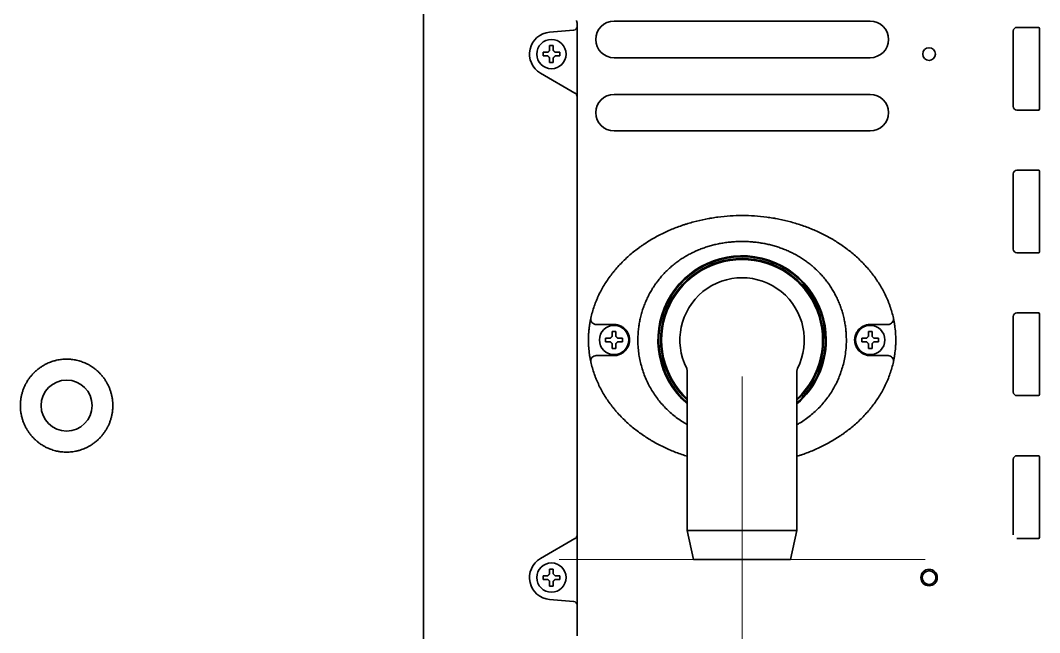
# Model space of a CAD drawing. Extents: x 6327 to 10269, y -393 to 3371.
# Drawn here: x 8605.8 to 8884.4, y 2973.7 to 3140.9 of the extents above; entities that cross this region are included whole.
import ezdxf

# ---------------------------------------------------------------- set-up
doc = ezdxf.new("R2010")
doc.units = 0
doc.header["$LTSCALE"] = 5
doc.layers.get('0').update_dxf_attribs({"linetype": 'CONTINUOUS', "lineweight": 0})
doc.layers.add('1', color=7, linetype='CONTINUOUS', true_color=0xffffff)

msp = doc.modelspace()

# ---------------------------------------------------------------- linework, layer by layer
at = {"color": 6}
for p, q in [((8803.07, 3043.63), (8803.07, 2943.63)), ((8753.07, 2993.63), (8853.07, 2993.63))]:
    msp.add_line(p, q, dxfattribs=at)
at = {"layer": '1', "color": 7, "linetype": 'Continuous', "lineweight": 35}
for p, q in [((8715.97, 3156.06), (8715.97, 2896.44)), ((8757.97, 3139.96), (8757.97, 3139.28)), ((8757.97, 3139.28), (8757.97, 3137.27)), ((8768.07, 3140.73), (8838.07, 3140.73)), ((8756.99, 3138.28), (8750.45, 3137.7)), ((8757.06, 3138.28), (8756.99, 3138.28)), ((8757.97, 3137.27), (8757.97, 3122.47)), ((8877.17, 3138.03), (8877.17, 3117.43)), ((8884.07, 3139.03), (8878.17, 3139.03)), ((8884.37, 3116.73), (8884.37, 3138.73)), ((8748.67, 3131.73), (8748.67, 3132.23)), ((8748.67, 3131.23), (8748.67, 3131.73)), ((8753.27, 3132.23), (8753.27, 3131.73)), ((8753.27, 3131.73), (8753.27, 3131.23)), ((8838.07, 3130.73), (8768.07, 3130.73)), ((8747.97, 3126.53), (8757.4, 3121.09)), ((8757.97, 3122.47), (8757.97, 3120.18)), ((8757.4, 3121.09), (8757.47, 3121.05)), ((8757.97, 3120.18), (8757.97, 3000.27)), ((8768.07, 3120.73), (8838.07, 3120.73)), ((8878.17, 3116.43), (8884.07, 3116.43)), ((8838.07, 3110.73), (8768.07, 3110.73)), ((8877.17, 3099.03), (8877.17, 3078.43)), ((8884.07, 3100.03), (8878.17, 3100.03)), ((8884.37, 3077.73), (8884.37, 3099.73)), ((8878.17, 3077.43), (8884.07, 3077.43)), ((8877.17, 3060.03), (8877.17, 3039.43)), ((8884.07, 3061.03), (8878.17, 3061.03)), ((8884.37, 3038.73), (8884.37, 3060.73)), ((8765.77, 3053.63), (8765.77, 3054.13)), ((8765.77, 3053.13), (8765.77, 3053.63)), ((8770.37, 3054.13), (8770.37, 3053.63)), ((8770.37, 3053.63), (8770.37, 3053.13)), ((8835.77, 3053.63), (8835.77, 3054.13)), ((8835.77, 3053.13), (8835.77, 3053.63)), ((8840.37, 3054.13), (8840.37, 3053.63)), ((8840.37, 3053.63), (8840.37, 3053.13)), ((8787.94, 3045.88), (8788.07, 3045.19)), ((8788.07, 3045.19), (8788.07, 3001.63)), ((8818.07, 3001.63), (8818.07, 3045.26)), ((8818.23, 3045.94), (8818.21, 3045.88)), ((8878.17, 3038.43), (8884.07, 3038.43)), ((8877.17, 3021.03), (8877.17, 3000.43)), ((8884.07, 3022.03), (8878.17, 3022.03)), ((8884.37, 2999.73), (8884.37, 3021.73)), ((8757.97, 3000.27), (8757.97, 2997.98)), ((8788.07, 3001.63), (8789.82, 2993.63)), ((8788.07, 3001.63), (8803.07, 3001.63)), ((8803.07, 3001.63), (8818.07, 3001.63)), ((8816.32, 2993.63), (8818.07, 3001.63)), ((8757.4, 2999.37), (8747.97, 2993.92)), ((8757.47, 2999.41), (8757.4, 2999.37)), ((8757.97, 2997.98), (8757.97, 2983.18)), ((8878.17, 2999.43), (8884.07, 2999.43)), ((8789.82, 2993.63), (8803.07, 2993.63)), ((8803.07, 2993.63), (8816.32, 2993.63)), ((8748.67, 2988.73), (8748.67, 2989.23)), ((8748.67, 2988.23), (8748.67, 2988.73)), ((8753.27, 2989.23), (8753.27, 2988.73)), ((8753.27, 2988.73), (8753.27, 2988.23)), ((8757.97, 2983.18), (8757.97, 2981.17)), ((8750.45, 2982.75), (8756.99, 2982.18)), ((8756.99, 2982.18), (8757.06, 2982.17)), ((8757.97, 2981.17), (8757.97, 2972.85))]:
    msp.add_line(p, q, dxfattribs=at)
for centre, radius in [((8750.97, 3131.73), 4), ((8854.17, 3131.73), 1.75), ((8768.07, 3053.63), 4), ((8838.07, 3053.63), 4), ((8618.47, 3035.73), 6.97), ((8750.97, 2988.73), 4), ((8854.17, 2988.73), 2.25), ((8854.17, 2988.73), 1.85)]:
    msp.add_circle(centre, radius, dxfattribs=at)
for centre, radius, start, end in [((8756.97, 3139.28), 1, 275, 0), ((8768.07, 3135.73), 5, 90, 270), ((8838.07, 3135.73), 5, 270, 90), ((8750.97, 3131.73), 6, 95, 240), ((8878.17, 3138.03), 1, 90, 180), ((8884.07, 3138.73), 0.3, 0, 90), ((8756.97, 3120.18), 1, 0, 60), ((8768.07, 3115.73), 5, 90, 270), ((8838.07, 3115.73), 5, 270, 90), ((8878.17, 3117.43), 1, 180, 270), ((8884.07, 3116.73), 0.3, 270, 0), ((8878.17, 3099.03), 1, 90, 180), ((8884.07, 3099.73), 0.3, 0, 90), ((8878.17, 3078.43), 1, 180, 270), ((8803.07, 3053.63), 23, 0, 229.2919), ((8803.07, 3053.63), 22.75, 311.2537, 228.7462), ((8803.07, 3053.63), 22.25, 90, 227.6156), ((8803.07, 3053.63), 22, 312.9883, 227.0118), ((8803.07, 3053.63), 22.25, 312.3844, 90), ((8884.07, 3077.73), 0.3, 270, 0), ((8803.07, 3053.63), 17, 332.905, 207.0951), ((8878.17, 3060.03), 1, 90, 180), ((8884.07, 3060.73), 0.3, 0, 90), ((8803.07, 3053.63), 23, 310.7025, 0), ((8878.17, 3039.43), 1, 180, 270), ((8884.07, 3038.73), 0.3, 270, 0), ((8878.17, 3021.03), 1, 90, 180), ((8884.07, 3021.73), 0.3, 0, 90), ((8756.97, 3000.27), 1, 300, 0), ((8884.07, 2999.73), 0.3, 270, 0), ((8750.97, 2988.73), 6, 120, 265), ((8756.97, 2981.17), 1, 0, 85)]:
    msp.add_arc(centre, radius, start, end, dxfattribs=at)
at = {"layer": '1', "color": 51, "linetype": 'Continuous', "lineweight": 13}
msp.add_arc((8731.47, 3055.73), 15.56, 174.9236, 185.0764, dxfattribs=at)
at = {"layer": '1', "color": 7, "linetype": 'Continuous', "lineweight": 35}
for centre, major_axis, start_param, end_param in [((8763.2, 3059.3), (1.46, -0.32), 3.141593, 4.921712), ((8842.95, 3059.3), (-1.46, -0.32), 1.361474, 3.141593), ((8842.95, 3047.95), (-1.46, 0.32), 3.141593, 4.921712)]:
    msp.add_ellipse(centre, major_axis=major_axis, ratio=0.959106, start_param=start_param, end_param=end_param, dxfattribs=at)
at = {"layer": '1', "color": 7, "linetype": 'Continuous', "lineweight": 35, "extrusion": (0, 0, -1)}
msp.add_ellipse((8763.2, 3047.95), major_axis=(1.46, 0.32), ratio=0.959106, start_param=3.141593, end_param=4.921712, dxfattribs=at)
at = {"layer": '1', "color": 7, "linetype": 'Continuous', "lineweight": 35}
for points, degree in [([(8757.87, 3140.73), (8757.84, 3140.82), (8757.82, 3140.93)], 2), ([(8757.96, 3139.97), (8757.98, 3140.39), (8757.86, 3140.72)], 2), ([(8750.47, 3132.73), (8750.47, 3132.78), (8750.47, 3132.89), (8750.47, 3133.05), (8750.47, 3133.21), (8750.47, 3133.36), (8750.47, 3133.52), (8750.47, 3133.67), (8750.47, 3133.84), (8750.47, 3133.96), (8750.47, 3134.03)], 3), ([(8750.47, 3134.03), (8750.64, 3134.03), (8750.97, 3134.03), (8751.31, 3134.03), (8751.47, 3134.03)], 3), ([(8749.97, 3131.23), (8749.92, 3131.23), (8749.81, 3131.23), (8749.65, 3131.23), (8749.49, 3131.23), (8749.33, 3131.23), (8749.18, 3131.23), (8749.03, 3131.23), (8748.86, 3131.23), (8748.74, 3131.23), (8748.67, 3131.23)], 3), ([(8749.97, 3132.23), (8750, 3132.25), (8750.04, 3132.3), (8750.12, 3132.37), (8750.19, 3132.44), (8750.26, 3132.51), (8750.33, 3132.58), (8750.4, 3132.65), (8750.45, 3132.7), (8750.47, 3132.73)], 3), ([(8750.47, 3130.73), (8750.45, 3130.75), (8750.4, 3130.8), (8750.32, 3130.88), (8750.25, 3130.95), (8750.18, 3131.02), (8750.11, 3131.09), (8750.04, 3131.16), (8750, 3131.2), (8749.97, 3131.23)], 3), ([(8751.47, 3132.73), (8751.5, 3132.7), (8751.55, 3132.65), (8751.62, 3132.58), (8751.7, 3132.5), (8751.77, 3132.43), (8751.83, 3132.36), (8751.9, 3132.3), (8751.95, 3132.25), (8751.97, 3132.23)], 3), ([(8751.97, 3131.23), (8751.95, 3131.2), (8751.9, 3131.15), (8751.83, 3131.08), (8751.76, 3131.01), (8751.69, 3130.94), (8751.62, 3130.87), (8751.54, 3130.8), (8751.5, 3130.75), (8751.47, 3130.73)], 3), ([(8751.47, 3130.73), (8751.47, 3130.67), (8751.47, 3130.56), (8751.47, 3130.4), (8751.47, 3130.24), (8751.47, 3130.09), (8751.47, 3129.94), (8751.47, 3129.78), (8751.47, 3129.61), (8751.47, 3129.49), (8751.47, 3129.43)], 3), ([(8751.97, 3132.23), (8752.03, 3132.23), (8752.14, 3132.23), (8752.3, 3132.23), (8752.46, 3132.23), (8752.61, 3132.23), (8752.76, 3132.23), (8752.92, 3132.23), (8753.09, 3132.23), (8753.21, 3132.23), (8753.27, 3132.23)], 3), ([(8751.47, 3129.43), (8751.31, 3129.43), (8750.97, 3129.43), (8750.64, 3129.43), (8750.47, 3129.43)], 3), ([(8763.65, 3057.88), (8763.58, 3057.88), (8763.51, 3057.88), (8763.44, 3057.87)], 3), ([(8768.07, 3057.88), (8766.6, 3057.88), (8765.12, 3057.88), (8763.65, 3057.88)], 3), ([(8767.57, 3054.63), (8767.57, 3054.68), (8767.57, 3054.79), (8767.57, 3054.95), (8767.57, 3055.11), (8767.57, 3055.26), (8767.57, 3055.42), (8767.57, 3055.57), (8767.57, 3055.74), (8767.57, 3055.86), (8767.57, 3055.93)], 3), ([(8767.57, 3055.93), (8767.74, 3055.93), (8768.07, 3055.93), (8768.41, 3055.93), (8768.57, 3055.93)], 3), ([(8837.57, 3054.63), (8837.57, 3054.68), (8837.57, 3054.79), (8837.57, 3054.95), (8837.57, 3055.11), (8837.57, 3055.26), (8837.57, 3055.42), (8837.57, 3055.57), (8837.57, 3055.74), (8837.57, 3055.86), (8837.57, 3055.93)], 3), ([(8837.57, 3055.93), (8837.74, 3055.93), (8838.07, 3055.93), (8838.41, 3055.93), (8838.57, 3055.93)], 3), ([(8842.5, 3057.88), (8841.02, 3057.88), (8839.55, 3057.88), (8838.07, 3057.88)], 3), ([(8842.71, 3057.87), (8842.64, 3057.88), (8842.57, 3057.88), (8842.5, 3057.88)], 3), ([(8767.07, 3053.13), (8767.02, 3053.13), (8766.91, 3053.13), (8766.75, 3053.13), (8766.59, 3053.13), (8766.43, 3053.13), (8766.28, 3053.13), (8766.13, 3053.13), (8765.96, 3053.13), (8765.84, 3053.13), (8765.77, 3053.13)], 3), ([(8767.07, 3054.13), (8767.1, 3054.15), (8767.14, 3054.2), (8767.22, 3054.27), (8767.29, 3054.34), (8767.36, 3054.41), (8767.43, 3054.48), (8767.5, 3054.55), (8767.55, 3054.6), (8767.57, 3054.63)], 3), ([(8767.57, 3052.63), (8767.55, 3052.65), (8767.5, 3052.7), (8767.42, 3052.78), (8767.35, 3052.85), (8767.28, 3052.92), (8767.21, 3052.99), (8767.14, 3053.06), (8767.1, 3053.1), (8767.07, 3053.13)], 3), ([(8768.57, 3054.63), (8768.6, 3054.6), (8768.65, 3054.55), (8768.72, 3054.48), (8768.8, 3054.4), (8768.87, 3054.33), (8768.93, 3054.26), (8769, 3054.2), (8769.05, 3054.15), (8769.07, 3054.13)], 3), ([(8769.07, 3053.13), (8769.05, 3053.1), (8769, 3053.05), (8768.93, 3052.98), (8768.86, 3052.91), (8768.79, 3052.84), (8768.72, 3052.77), (8768.64, 3052.7), (8768.6, 3052.65), (8768.57, 3052.63)], 3), ([(8769.07, 3054.13), (8769.13, 3054.13), (8769.24, 3054.13), (8769.4, 3054.13), (8769.56, 3054.13), (8769.71, 3054.13), (8769.86, 3054.13), (8770.02, 3054.13), (8770.19, 3054.13), (8770.31, 3054.13), (8770.37, 3054.13)], 3), ([(8837.07, 3053.13), (8837.02, 3053.13), (8836.91, 3053.13), (8836.75, 3053.13), (8836.59, 3053.13), (8836.43, 3053.13), (8836.28, 3053.13), (8836.13, 3053.13), (8835.96, 3053.13), (8835.84, 3053.13), (8835.77, 3053.13)], 3), ([(8837.07, 3054.13), (8837.1, 3054.15), (8837.14, 3054.2), (8837.22, 3054.27), (8837.29, 3054.34), (8837.36, 3054.41), (8837.43, 3054.48), (8837.5, 3054.55), (8837.55, 3054.6), (8837.57, 3054.63)], 3), ([(8837.57, 3052.63), (8837.55, 3052.65), (8837.5, 3052.7), (8837.42, 3052.78), (8837.35, 3052.85), (8837.28, 3052.92), (8837.21, 3052.99), (8837.14, 3053.06), (8837.1, 3053.1), (8837.07, 3053.13)], 3), ([(8838.57, 3054.63), (8838.6, 3054.6), (8838.65, 3054.55), (8838.72, 3054.48), (8838.8, 3054.4), (8838.87, 3054.33), (8838.93, 3054.26), (8839, 3054.2), (8839.05, 3054.15), (8839.07, 3054.13)], 3), ([(8839.07, 3053.13), (8839.05, 3053.1), (8839, 3053.05), (8838.93, 3052.98), (8838.86, 3052.91), (8838.79, 3052.84), (8838.72, 3052.77), (8838.64, 3052.7), (8838.6, 3052.65), (8838.57, 3052.63)], 3), ([(8839.07, 3054.13), (8839.13, 3054.13), (8839.24, 3054.13), (8839.4, 3054.13), (8839.56, 3054.13), (8839.71, 3054.13), (8839.86, 3054.13), (8840.02, 3054.13), (8840.19, 3054.13), (8840.31, 3054.13), (8840.37, 3054.13)], 3), ([(8768.57, 3051.33), (8768.41, 3051.33), (8768.07, 3051.33), (8767.74, 3051.33), (8767.57, 3051.33)], 3), ([(8768.57, 3052.63), (8768.57, 3052.57), (8768.57, 3052.46), (8768.57, 3052.3), (8768.57, 3052.14), (8768.57, 3051.99), (8768.57, 3051.84), (8768.57, 3051.68), (8768.57, 3051.51), (8768.57, 3051.39), (8768.57, 3051.33)], 3), ([(8838.57, 3051.33), (8838.41, 3051.33), (8838.07, 3051.33), (8837.74, 3051.33), (8837.57, 3051.33)], 3), ([(8838.57, 3052.63), (8838.57, 3052.57), (8838.57, 3052.46), (8838.57, 3052.3), (8838.57, 3052.14), (8838.57, 3051.99), (8838.57, 3051.84), (8838.57, 3051.68), (8838.57, 3051.51), (8838.57, 3051.39), (8838.57, 3051.33)], 3), ([(8763.44, 3049.38), (8763.51, 3049.38), (8763.58, 3049.38), (8763.65, 3049.38)], 3), ([(8763.65, 3049.38), (8765.12, 3049.38), (8766.6, 3049.38), (8768.07, 3049.38)], 3), ([(8838.07, 3049.38), (8839.55, 3049.38), (8841.02, 3049.38), (8842.5, 3049.38)], 3), ([(8842.5, 3049.38), (8842.57, 3049.38), (8842.64, 3049.38), (8842.71, 3049.38)], 3), ([(8749.97, 2989.23), (8750, 2989.25), (8750.04, 2989.3), (8750.12, 2989.37), (8750.19, 2989.44), (8750.26, 2989.51), (8750.33, 2989.58), (8750.4, 2989.65), (8750.45, 2989.7), (8750.47, 2989.73)], 3), ([(8750.47, 2989.73), (8750.47, 2989.78), (8750.47, 2989.89), (8750.47, 2990.05), (8750.47, 2990.21), (8750.47, 2990.36), (8750.47, 2990.52), (8750.47, 2990.67), (8750.47, 2990.84), (8750.47, 2990.96), (8750.47, 2991.03)], 3), ([(8750.47, 2991.03), (8750.64, 2991.03), (8750.97, 2991.03), (8751.31, 2991.03), (8751.47, 2991.03)], 3), ([(8751.47, 2989.73), (8751.5, 2989.7), (8751.55, 2989.65), (8751.62, 2989.58), (8751.7, 2989.5), (8751.77, 2989.43), (8751.83, 2989.36), (8751.9, 2989.3), (8751.95, 2989.25), (8751.97, 2989.23)], 3), ([(8751.97, 2989.23), (8752.03, 2989.23), (8752.14, 2989.23), (8752.3, 2989.23), (8752.46, 2989.23), (8752.61, 2989.23), (8752.76, 2989.23), (8752.92, 2989.23), (8753.09, 2989.23), (8753.21, 2989.23), (8753.27, 2989.23)], 3), ([(8749.97, 2988.23), (8749.92, 2988.23), (8749.81, 2988.23), (8749.65, 2988.23), (8749.49, 2988.23), (8749.33, 2988.23), (8749.18, 2988.23), (8749.03, 2988.23), (8748.86, 2988.23), (8748.74, 2988.23), (8748.67, 2988.23)], 3), ([(8750.47, 2987.73), (8750.45, 2987.75), (8750.4, 2987.8), (8750.32, 2987.88), (8750.25, 2987.95), (8750.18, 2988.02), (8750.11, 2988.09), (8750.04, 2988.16), (8750, 2988.2), (8749.97, 2988.23)], 3), ([(8751.47, 2986.43), (8751.31, 2986.43), (8750.97, 2986.43), (8750.64, 2986.43), (8750.47, 2986.43)], 3), ([(8751.97, 2988.23), (8751.95, 2988.2), (8751.9, 2988.15), (8751.83, 2988.08), (8751.76, 2988.01), (8751.69, 2987.94), (8751.62, 2987.87), (8751.54, 2987.8), (8751.5, 2987.75), (8751.47, 2987.73)], 3), ([(8751.47, 2987.73), (8751.47, 2987.67), (8751.47, 2987.56), (8751.47, 2987.4), (8751.47, 2987.24), (8751.47, 2987.09), (8751.47, 2986.94), (8751.47, 2986.78), (8751.47, 2986.61), (8751.47, 2986.49), (8751.47, 2986.43)], 3)]:
    msp.add_open_spline(points, degree=degree, dxfattribs=at)
for points, degree, knots in [([(8751.47, 3134.03), (8751.47, 3133.82), (8751.47, 3133.61), (8751.47, 3133.29), (8751.47, 3133.18), (8751.47, 3132.95), (8751.47, 3132.84), (8751.47, 3132.73)], 3, [0, 0, 0, 0, 0.5, 0.5, 0.75, 0.75, 1, 1, 1, 1]), ([(8748.67, 3132.23), (8748.88, 3132.23), (8749.09, 3132.23), (8749.41, 3132.23), (8749.52, 3132.23), (8749.74, 3132.23), (8749.86, 3132.23), (8749.97, 3132.23)], 3, [0, 0, 0, 0, 0.5, 0.5, 0.75, 0.75, 1, 1, 1, 1]), ([(8750.47, 3129.43), (8750.47, 3129.63), (8750.47, 3129.84), (8750.47, 3130.16), (8750.47, 3130.27), (8750.47, 3130.5), (8750.47, 3130.61), (8750.47, 3130.73)], 3, [0, 0, 0, 0, 0.5, 0.5, 0.75, 0.75, 1, 1, 1, 1]), ([(8753.27, 3131.23), (8753.07, 3131.23), (8752.86, 3131.23), (8752.54, 3131.23), (8752.43, 3131.23), (8752.2, 3131.23), (8752.09, 3131.23), (8751.97, 3131.23)], 3, [0, 0, 0, 0, 0.5, 0.5, 0.75, 0.75, 1, 1, 1, 1]), ([(8761.73, 3059.62), (8761.86, 3060.17), (8761.99, 3060.72), (8762.3, 3061.81), (8762.64, 3062.88), (8763.05, 3063.94), (8763.32, 3064.59), (8763.37, 3064.72), (8763.48, 3064.98), (8763.65, 3065.37), (8763.83, 3065.75), (8764.2, 3066.51), (8764.46, 3067.01), (8765, 3067.99), (8765.28, 3068.47), (8765.87, 3069.42), (8766.18, 3069.88), (8766.82, 3070.8), (8767.16, 3071.26), (8767.67, 3071.92), (8767.85, 3072.14), (8768.12, 3072.47), (8768.21, 3072.58), (8768.39, 3072.8), (8768.84, 3073.33), (8769.31, 3073.86), (8770.08, 3074.67), (8770.87, 3075.47), (8772.1, 3076.61), (8772.96, 3077.33), (8773.83, 3078.04), (8774.27, 3078.38), (8774.95, 3078.88), (8775.18, 3079.04), (8775.52, 3079.29), (8775.64, 3079.37), (8775.87, 3079.53), (8775.99, 3079.61), (8776.57, 3080), (8777.04, 3080.31), (8778.47, 3081.2), (8779.45, 3081.75), (8781.43, 3082.78), (8782.44, 3083.26), (8784.5, 3084.14), (8785.55, 3084.54), (8786.74, 3084.95), (8786.88, 3085), (8787.15, 3085.09), (8787.28, 3085.13), (8787.68, 3085.26), (8787.95, 3085.35), (8788.76, 3085.59), (8789.3, 3085.75), (8790.93, 3086.19), (8792.02, 3086.44), (8793.4, 3086.71), (8793.82, 3086.79), (8794.24, 3086.86), (8794.51, 3086.91), (8794.65, 3086.93), (8795.35, 3087.05), (8795.9, 3087.13), (8797.57, 3087.34), (8798.68, 3087.45), (8800.91, 3087.59), (8802.02, 3087.63), (8804.24, 3087.62), (8805.35, 3087.59), (8807.58, 3087.44), (8808.69, 3087.33), (8810.36, 3087.11), (8810.91, 3087.03), (8811.61, 3086.91), (8811.75, 3086.89), (8812.02, 3086.84), (8812.44, 3086.77), (8812.85, 3086.69), (8814.23, 3086.42), (8815.32, 3086.16), (8816.93, 3085.72), (8817.47, 3085.57), (8818.53, 3085.24), (8819.06, 3085.07), (8820.63, 3084.53), (8821.66, 3084.13), (8823.71, 3083.25), (8824.71, 3082.78), (8826.2, 3082.01), (8826.7, 3081.74), (8827.43, 3081.32), (8827.67, 3081.18), (8828.04, 3080.97), (8828.16, 3080.89), (8828.4, 3080.75), (8829, 3080.38), (8829.59, 3080), (8830.52, 3079.37), (8830.98, 3079.04), (8831.87, 3078.38), (8832.32, 3078.04), (8833.18, 3077.33), (8834.04, 3076.61), (8834.86, 3075.86), (8835.66, 3075.08), (8836.06, 3074.68), (8836.83, 3073.86), (8837.2, 3073.44), (8837.66, 3072.91), (8837.75, 3072.8), (8837.94, 3072.58), (8838.21, 3072.26), (8838.47, 3071.93), (8838.99, 3071.26), (8839.32, 3070.81), (8839.96, 3069.89), (8840.27, 3069.42), (8840.86, 3068.47), (8841.14, 3067.99), (8841.69, 3067.01), (8841.94, 3066.52), (8842.43, 3065.51), (8842.66, 3064.99), (8842.93, 3064.34), (8842.99, 3064.21), (8843.09, 3063.95), (8843.14, 3063.82), (8843.29, 3063.42), (8843.39, 3063.15), (8843.67, 3062.35), (8843.84, 3061.81), (8844.15, 3060.72), (8844.29, 3060.18), (8844.41, 3059.62)], 3, [0, 0, 0, 0, 0.015625, 0.015625, 0.03125, 0.046875, 0.046875, 0.050781, 0.050781, 0.054687, 0.0625, 0.0625, 0.078125, 0.078125, 0.09375, 0.09375, 0.109375, 0.109375, 0.125, 0.125, 0.132812, 0.132812, 0.136719, 0.136719, 0.140625, 0.15625, 0.15625, 0.171875, 0.1875, 0.203125, 0.203125, 0.21875, 0.21875, 0.226562, 0.226562, 0.230469, 0.230469, 0.234375, 0.234375, 0.25, 0.25, 0.28125, 0.28125, 0.3125, 0.3125, 0.34375, 0.34375, 0.347656, 0.347656, 0.351562, 0.351562, 0.359375, 0.359375, 0.375, 0.375, 0.40625, 0.40625, 0.414062, 0.417969, 0.417969, 0.421875, 0.421875, 0.4375, 0.4375, 0.46875, 0.46875, 0.5, 0.5, 0.53125, 0.53125, 0.5625, 0.5625, 0.578125, 0.578125, 0.582031, 0.582031, 0.585937, 0.59375, 0.59375, 0.625, 0.625, 0.640625, 0.640625, 0.65625, 0.65625, 0.6875, 0.6875, 0.71875, 0.71875, 0.734375, 0.734375, 0.742187, 0.742187, 0.746094, 0.746094, 0.75, 0.765625, 0.765625, 0.78125, 0.78125, 0.796875, 0.796875, 0.8125, 0.828125, 0.828125, 0.84375, 0.84375, 0.859375, 0.859375, 0.863281, 0.863281, 0.867187, 0.875, 0.875, 0.890625, 0.890625, 0.90625, 0.90625, 0.921875, 0.921875, 0.9375, 0.9375, 0.953125, 0.953125, 0.957031, 0.957031, 0.960937, 0.960937, 0.96875, 0.96875, 0.984375, 0.984375, 1, 1, 1, 1]), ([(8831.56, 3053.63), (8831.56, 3059.23), (8827.1, 3069.42), (8823.01, 3073.16), (8819.03, 3076.8), (8813.75, 3078.71), (8808.67, 3080.54), (8797.48, 3080.54), (8792.4, 3078.71), (8787.12, 3076.81), (8783.14, 3073.16), (8779.05, 3069.43), (8774.59, 3059.23), (8774.59, 3053.63)], 2, [0, 0, 0, 0.125, 0.25, 0.25, 0.375, 0.375, 0.5, 0.625, 0.625, 0.75, 0.75, 0.875, 1, 1, 1]), ([(8761.36, 3057.59), (8761.38, 3057.7), (8761.41, 3057.93), (8761.45, 3058.14), (8761.47, 3058.27), (8761.47, 3058.3), (8761.48, 3058.35), (8761.5, 3058.43), (8761.51, 3058.51), (8761.54, 3058.66), (8761.55, 3058.75), (8761.58, 3058.86), (8761.58, 3058.89), (8761.59, 3058.93), (8761.59, 3058.95), (8761.61, 3059.02), (8761.62, 3059.1), (8761.64, 3059.18), (8761.65, 3059.23), (8761.65, 3059.25), (8761.66, 3059.29), (8761.67, 3059.3), (8761.68, 3059.39), (8761.7, 3059.45), (8761.71, 3059.52), (8761.72, 3059.54), (8761.72, 3059.58), (8761.73, 3059.59), (8761.73, 3059.61), (8761.73, 3059.61), (8761.73, 3059.62)], 3, [0, 0, 0, 0, 0.125, 0.25, 0.25, 0.28125, 0.28125, 0.3125, 0.375, 0.375, 0.5, 0.5, 0.53125, 0.53125, 0.5625, 0.5625, 0.625, 0.6875, 0.6875, 0.71875, 0.71875, 0.75, 0.75, 0.875, 0.875, 0.9375, 0.9375, 0.96875, 0.96875, 1, 1, 1, 1]), ([(8844.41, 3059.62), (8844.41, 3059.61), (8844.42, 3059.61), (8844.42, 3059.59), (8844.43, 3059.56), (8844.43, 3059.52), (8844.45, 3059.45), (8844.46, 3059.39), (8844.48, 3059.3), (8844.48, 3059.29), (8844.49, 3059.25), (8844.5, 3059.2), (8844.51, 3059.14), (8844.54, 3059.02), (8844.56, 3058.94), (8844.58, 3058.82), (8844.58, 3058.8), (8844.59, 3058.75), (8844.6, 3058.68), (8844.62, 3058.61), (8844.64, 3058.46), (8844.66, 3058.36), (8844.69, 3058.2), (8844.7, 3058.14), (8844.72, 3058.03), (8844.73, 3057.98), (8844.75, 3057.82), (8844.77, 3057.7), (8844.78, 3057.59)], 3, [0, 0, 0, 0, 0.03125, 0.03125, 0.0625, 0.125, 0.125, 0.25, 0.25, 0.28125, 0.28125, 0.3125, 0.375, 0.375, 0.5, 0.5, 0.53125, 0.53125, 0.5625, 0.625, 0.625, 0.75, 0.75, 0.8125, 0.8125, 0.875, 0.875, 1, 1, 1, 1]), ([(8761.07, 3053.63), (8761.07, 3053.65), (8761.07, 3053.67), (8761.07, 3053.71), (8761.07, 3053.77), (8761.07, 3053.92), (8761.08, 3054.21), (8761.09, 3054.79), (8761.14, 3055.61), (8761.2, 3056.27), (8761.27, 3056.93), (8761.31, 3057.26), (8761.36, 3057.59)], 3, [0, 0, 0, 0, 0.015625, 0.015625, 0.03125, 0.0625, 0.125, 0.25, 0.5, 0.75, 0.75, 1, 1, 1, 1]), ([(8763.44, 3057.87), (8763.42, 3057.87), (8763.39, 3057.87), (8763.35, 3057.87), (8763.33, 3057.87), (8763.3, 3057.87), (8763.29, 3057.87), (8763.26, 3057.87), (8763.25, 3057.87), (8763.24, 3057.87), (8763.23, 3057.87), (8763.23, 3057.87), (8763.22, 3057.86), (8763.21, 3057.86), (8763.21, 3057.86), (8763.2, 3057.86), (8763.2, 3057.86), (8763.2, 3057.86), (8763.2, 3057.86), (8763.2, 3057.86)], 3, [0, 0, 0, 0, 0.25, 0.25, 0.5, 0.5, 0.625, 0.625, 0.75, 0.75, 0.8125, 0.8125, 0.875, 0.875, 0.9375, 0.9375, 0.96875, 0.96875, 1, 1, 1, 1]), ([(8771.58, 3056.03), (8771.55, 3056.07), (8771.52, 3056.11), (8771.47, 3056.18), (8771.44, 3056.22), (8771.35, 3056.33), (8771.29, 3056.4), (8771.11, 3056.61), (8770.98, 3056.73), (8770.78, 3056.91), (8770.71, 3056.96), (8770.57, 3057.07), (8770.5, 3057.12), (8770.28, 3057.26), (8770.13, 3057.35), (8769.95, 3057.44), (8769.91, 3057.46), (8769.83, 3057.49), (8769.79, 3057.51), (8769.68, 3057.56), (8769.6, 3057.59), (8769.37, 3057.68), (8769.21, 3057.72), (8768.89, 3057.8), (8768.73, 3057.83), (8768.41, 3057.87), (8768.24, 3057.88), (8768.07, 3057.88)], 3, [0, 0, 0, 0, 0.03125, 0.03125, 0.0625, 0.0625, 0.125, 0.125, 0.25, 0.25, 0.3125, 0.3125, 0.375, 0.375, 0.5, 0.5, 0.53125, 0.53125, 0.5625, 0.5625, 0.625, 0.625, 0.75, 0.75, 0.875, 0.875, 1, 1, 1, 1]), ([(8768.57, 3055.93), (8768.57, 3055.72), (8768.57, 3055.51), (8768.57, 3055.19), (8768.57, 3055.08), (8768.57, 3054.85), (8768.57, 3054.74), (8768.57, 3054.63)], 3, [0, 0, 0, 0, 0.5, 0.5, 0.75, 0.75, 1, 1, 1, 1]), ([(8772.32, 3053.63), (8772.32, 3053.68), (8772.32, 3053.74), (8772.32, 3053.85), (8772.31, 3053.9), (8772.3, 3054.07), (8772.29, 3054.18), (8772.25, 3054.39), (8772.23, 3054.5), (8772.18, 3054.71), (8772.16, 3054.81), (8772.11, 3054.97), (8772.09, 3055.02), (8772.06, 3055.09), (8772.05, 3055.12), (8772.03, 3055.17), (8772.02, 3055.19), (8771.97, 3055.32), (8771.93, 3055.42), (8771.79, 3055.7), (8771.69, 3055.87), (8771.58, 3056.03)], 3, [0, 0, 0, 0, 0.0625, 0.0625, 0.125, 0.125, 0.25, 0.25, 0.375, 0.375, 0.5, 0.5, 0.5625, 0.5625, 0.59375, 0.59375, 0.625, 0.625, 0.75, 0.75, 1, 1, 1, 1]), ([(8834.57, 3056.03), (8834.54, 3055.99), (8834.51, 3055.95), (8834.46, 3055.86), (8834.43, 3055.82), (8834.36, 3055.69), (8834.31, 3055.6), (8834.22, 3055.42), (8834.17, 3055.32), (8834.09, 3055.12), (8834.06, 3055.02), (8834.01, 3054.87), (8833.99, 3054.82), (8833.96, 3054.71), (8833.95, 3054.66), (8833.91, 3054.5), (8833.89, 3054.39), (8833.86, 3054.17), (8833.83, 3053.96), (8833.82, 3053.74), (8833.82, 3053.63)], 3, [0, 0, 0, 0, 0.0625, 0.0625, 0.125, 0.125, 0.25, 0.25, 0.375, 0.375, 0.5, 0.5, 0.5625, 0.5625, 0.625, 0.625, 0.75, 0.75, 0.875, 1, 1, 1, 1]), ([(8838.07, 3057.88), (8837.99, 3057.88), (8837.91, 3057.87), (8837.74, 3057.86), (8837.66, 3057.86), (8837.41, 3057.83), (8837.25, 3057.8), (8836.93, 3057.72), (8836.77, 3057.68), (8836.46, 3057.56), (8836.31, 3057.5), (8836.12, 3057.4), (8836.08, 3057.38), (8836.01, 3057.34), (8835.9, 3057.28), (8835.79, 3057.21), (8835.68, 3057.14), (8835.64, 3057.11), (8835.57, 3057.06), (8835.47, 3056.99), (8835.37, 3056.9), (8835.17, 3056.73), (8835.04, 3056.61), (8834.85, 3056.4), (8834.79, 3056.33), (8834.68, 3056.18), (8834.62, 3056.11), (8834.57, 3056.03)], 3, [0, 0, 0, 0, 0.0625, 0.0625, 0.125, 0.125, 0.25, 0.25, 0.375, 0.375, 0.5, 0.5, 0.53125, 0.53125, 0.5625, 0.625, 0.625, 0.65625, 0.65625, 0.6875, 0.75, 0.75, 0.875, 0.875, 0.9375, 0.9375, 1, 1, 1, 1]), ([(8838.57, 3055.93), (8838.57, 3055.72), (8838.57, 3055.51), (8838.57, 3055.19), (8838.57, 3055.08), (8838.57, 3054.85), (8838.57, 3054.74), (8838.57, 3054.63)], 3, [0, 0, 0, 0, 0.5, 0.5, 0.75, 0.75, 1, 1, 1, 1]), ([(8842.95, 3057.86), (8842.95, 3057.86), (8842.94, 3057.86), (8842.94, 3057.86), (8842.93, 3057.86), (8842.92, 3057.86), (8842.92, 3057.87), (8842.91, 3057.87), (8842.91, 3057.87), (8842.89, 3057.87), (8842.88, 3057.87), (8842.86, 3057.87), (8842.85, 3057.87), (8842.82, 3057.87), (8842.8, 3057.87), (8842.75, 3057.87), (8842.73, 3057.87), (8842.71, 3057.87)], 3, [0, 0, 0, 0, 0.0625, 0.0625, 0.125, 0.125, 0.1875, 0.1875, 0.25, 0.25, 0.375, 0.375, 0.5, 0.5, 0.75, 0.75, 1, 1, 1, 1]), ([(8844.78, 3057.59), (8844.88, 3056.94), (8844.95, 3056.28), (8845.05, 3054.95), (8845.07, 3054.29), (8845.07, 3053.63)], 3, [0, 0, 0, 0, 0.5, 0.5, 1, 1, 1, 1]), ([(8761.36, 3049.66), (8761.27, 3050.32), (8761.19, 3050.98), (8761.13, 3051.8), (8761.12, 3051.97), (8761.1, 3052.3), (8761.1, 3052.47), (8761.08, 3052.96), (8761.07, 3053.29), (8761.07, 3053.63)], 3, [0, 0, 0, 0, 0.5, 0.5, 0.625, 0.625, 0.75, 0.75, 1, 1, 1, 1]), ([(8765.77, 3054.13), (8765.98, 3054.13), (8766.19, 3054.13), (8766.51, 3054.13), (8766.62, 3054.13), (8766.84, 3054.13), (8766.96, 3054.13), (8767.07, 3054.13)], 3, [0, 0, 0, 0, 0.5, 0.5, 0.75, 0.75, 1, 1, 1, 1]), ([(8770.37, 3053.13), (8770.17, 3053.13), (8769.96, 3053.13), (8769.64, 3053.13), (8769.53, 3053.13), (8769.3, 3053.13), (8769.19, 3053.13), (8769.07, 3053.13)], 3, [0, 0, 0, 0, 0.5, 0.5, 0.75, 0.75, 1, 1, 1, 1]), ([(8771.58, 3051.23), (8771.61, 3051.27), (8771.63, 3051.31), (8771.69, 3051.39), (8771.71, 3051.43), (8771.79, 3051.56), (8771.84, 3051.65), (8771.93, 3051.84), (8771.97, 3051.93), (8772.05, 3052.13), (8772.09, 3052.23), (8772.14, 3052.38), (8772.15, 3052.44), (8772.18, 3052.54), (8772.2, 3052.6), (8772.23, 3052.76), (8772.26, 3052.86), (8772.29, 3053.08), (8772.31, 3053.3), (8772.32, 3053.52), (8772.32, 3053.63)], 3, [0, 0, 0, 0, 0.0625, 0.0625, 0.125, 0.125, 0.25, 0.25, 0.375, 0.375, 0.5, 0.5, 0.5625, 0.5625, 0.625, 0.625, 0.75, 0.75, 0.875, 1, 1, 1, 1]), ([(8774.59, 3053.62), (8774.59, 3053.2), (8774.61, 3052.16), (8774.75, 3050.53), (8775.02, 3048.74), (8775.4, 3047.01), (8775.89, 3045.32), (8776.48, 3043.68), (8777.18, 3042.08), (8777.99, 3040.54), (8778.89, 3039.05), (8779.89, 3037.64), (8780.98, 3036.29), (8782.15, 3035.01), (8783.4, 3033.82), (8784.73, 3032.72), (8786.14, 3031.7), (8787.26, 3030.99), (8787.9, 3030.62), (8788.05, 3030.54)], 3, [0, 0, 0, 0, 0.044831, 0.110517, 0.174341, 0.236973, 0.299121, 0.361181, 0.423203, 0.48514, 0.547038, 0.608955, 0.670902, 0.732897, 0.794969, 0.857121, 0.919399, 0.981998, 1, 1, 1, 1]), ([(8818.1, 3030.54), (8818.37, 3030.69), (8819.13, 3031.13), (8820.35, 3031.93), (8821.73, 3032.97), (8823.04, 3034.09), (8824.28, 3035.3), (8825.43, 3036.59), (8826.5, 3037.96), (8827.47, 3039.39), (8828.35, 3040.89), (8829.13, 3042.45), (8829.81, 3044.06), (8830.39, 3045.74), (8830.87, 3047.5), (8831.25, 3049.39), (8831.5, 3051.44), (8831.56, 3052.88), (8831.56, 3053.63)], 3, [0, 0, 0, 0, 0.033024, 0.095303, 0.157428, 0.2195, 0.281496, 0.34342, 0.405324, 0.467251, 0.529184, 0.591089, 0.653132, 0.715886, 0.780091, 0.84721, 0.920285, 1, 1, 1, 1]), ([(8833.82, 3053.63), (8833.82, 3053.57), (8833.82, 3053.52), (8833.83, 3053.41), (8833.83, 3053.35), (8833.84, 3053.19), (8833.86, 3053.08), (8833.89, 3052.86), (8833.91, 3052.75), (8833.96, 3052.54), (8833.99, 3052.44), (8834.04, 3052.29), (8834.06, 3052.23), (8834.08, 3052.16), (8834.09, 3052.13), (8834.11, 3052.08), (8834.12, 3052.06), (8834.17, 3051.93), (8834.22, 3051.84), (8834.36, 3051.56), (8834.46, 3051.38), (8834.57, 3051.23)], 3, [0, 0, 0, 0, 0.0625, 0.0625, 0.125, 0.125, 0.25, 0.25, 0.375, 0.375, 0.5, 0.5, 0.5625, 0.5625, 0.59375, 0.59375, 0.625, 0.625, 0.75, 0.75, 1, 1, 1, 1]), ([(8835.77, 3054.13), (8835.98, 3054.13), (8836.19, 3054.13), (8836.51, 3054.13), (8836.62, 3054.13), (8836.84, 3054.13), (8836.96, 3054.13), (8837.07, 3054.13)], 3, [0, 0, 0, 0, 0.5, 0.5, 0.75, 0.75, 1, 1, 1, 1]), ([(8840.37, 3053.13), (8840.17, 3053.13), (8839.96, 3053.13), (8839.64, 3053.13), (8839.53, 3053.13), (8839.3, 3053.13), (8839.19, 3053.13), (8839.07, 3053.13)], 3, [0, 0, 0, 0, 0.5, 0.5, 0.75, 0.75, 1, 1, 1, 1]), ([(8845.07, 3053.63), (8845.07, 3053.54), (8845.07, 3053.46), (8845.07, 3053.29), (8845.07, 3053.05), (8845.05, 3052.47), (8845.02, 3051.97), (8844.95, 3050.98), (8844.88, 3050.32), (8844.78, 3049.66)], 3, [0, 0, 0, 0, 0.0625, 0.0625, 0.125, 0.25, 0.5, 0.5, 1, 1, 1, 1]), ([(8767.57, 3051.33), (8767.57, 3051.53), (8767.57, 3051.74), (8767.57, 3052.06), (8767.57, 3052.17), (8767.57, 3052.4), (8767.57, 3052.51), (8767.57, 3052.63)], 3, [0, 0, 0, 0, 0.5, 0.5, 0.75, 0.75, 1, 1, 1, 1]), ([(8768.07, 3049.38), (8768.16, 3049.38), (8768.24, 3049.38), (8768.41, 3049.39), (8768.49, 3049.4), (8768.73, 3049.42), (8768.9, 3049.45), (8769.22, 3049.53), (8769.37, 3049.58), (8769.68, 3049.69), (8769.84, 3049.76), (8770.03, 3049.85), (8770.06, 3049.87), (8770.14, 3049.91), (8770.25, 3049.97), (8770.36, 3050.04), (8770.47, 3050.11), (8770.5, 3050.14), (8770.57, 3050.19), (8770.68, 3050.27), (8770.78, 3050.35), (8770.98, 3050.52), (8771.11, 3050.65), (8771.29, 3050.85), (8771.35, 3050.92), (8771.47, 3051.07), (8771.53, 3051.15), (8771.58, 3051.23)], 3, [0, 0, 0, 0, 0.0625, 0.0625, 0.125, 0.125, 0.25, 0.25, 0.375, 0.375, 0.5, 0.5, 0.53125, 0.53125, 0.5625, 0.625, 0.625, 0.65625, 0.65625, 0.6875, 0.75, 0.75, 0.875, 0.875, 0.9375, 0.9375, 1, 1, 1, 1]), ([(8834.57, 3051.23), (8834.59, 3051.19), (8834.62, 3051.15), (8834.68, 3051.07), (8834.71, 3051.03), (8834.79, 3050.92), (8834.85, 3050.85), (8835.04, 3050.64), (8835.17, 3050.52), (8835.37, 3050.35), (8835.44, 3050.29), (8835.58, 3050.18), (8835.65, 3050.13), (8835.86, 3049.99), (8836.01, 3049.91), (8836.2, 3049.81), (8836.24, 3049.79), (8836.31, 3049.76), (8836.35, 3049.74), (8836.47, 3049.69), (8836.54, 3049.66), (8836.78, 3049.57), (8836.93, 3049.53), (8837.25, 3049.45), (8837.41, 3049.42), (8837.74, 3049.39), (8837.91, 3049.38), (8838.07, 3049.38)], 3, [0, 0, 0, 0, 0.03125, 0.03125, 0.0625, 0.0625, 0.125, 0.125, 0.25, 0.25, 0.3125, 0.3125, 0.375, 0.375, 0.5, 0.5, 0.53125, 0.53125, 0.5625, 0.5625, 0.625, 0.625, 0.75, 0.75, 0.875, 0.875, 1, 1, 1, 1]), ([(8837.57, 3051.33), (8837.57, 3051.53), (8837.57, 3051.74), (8837.57, 3052.06), (8837.57, 3052.17), (8837.57, 3052.4), (8837.57, 3052.51), (8837.57, 3052.63)], 3, [0, 0, 0, 0, 0.5, 0.5, 0.75, 0.75, 1, 1, 1, 1]), ([(8613.14, 3047.21), (8612.87, 3047.09), (8612.6, 3046.95), (8612.08, 3046.65), (8611.57, 3046.34), (8610.84, 3045.83), (8610.37, 3045.45), (8610.03, 3045.15), (8609.92, 3045.05), (8609.76, 3044.89), (8609.7, 3044.84), (8609.6, 3044.73), (8609.33, 3044.47), (8608.88, 3043.97), (8608.32, 3043.27), (8607.81, 3042.53), (8607.51, 3042.01), (8607.33, 3041.68), (8607.3, 3041.61), (8607.23, 3041.48), (8607.19, 3041.41), (8607.09, 3041.21), (8607.03, 3041.07), (8606.84, 3040.66), (8606.62, 3040.11), (8606.34, 3039.26), (8606.19, 3038.68), (8606.06, 3038.1), (8606.01, 3037.8), (8605.96, 3037.43), (8605.95, 3037.35), (8605.93, 3037.2), (8605.9, 3036.98), (8605.88, 3036.75), (8605.85, 3036.3), (8605.83, 3035.71), (8605.86, 3034.81), (8605.92, 3034.22), (8605.99, 3033.77), (8606.02, 3033.55), (8606.06, 3033.33), (8606.09, 3033.18), (8606.11, 3033.11), (8606.19, 3032.74), (8606.26, 3032.45), (8606.43, 3031.87), (8606.61, 3031.31), (8606.95, 3030.48), (8607.21, 3029.94), (8607.43, 3029.54), (8607.5, 3029.41), (8607.62, 3029.22), (8607.65, 3029.15), (8607.73, 3029.02), (8607.93, 3028.7), (8608.31, 3028.15), (8608.87, 3027.45), (8609.47, 3026.79), (8609.91, 3026.37), (8610.19, 3026.12), (8610.24, 3026.07), (8610.36, 3025.98), (8610.42, 3025.93), (8610.59, 3025.78), (8610.71, 3025.69), (8611.07, 3025.41), (8611.56, 3025.07), (8612.32, 3024.6), (8612.86, 3024.32), (8613.13, 3024.19)], 3, [0, 0, 0, 0, 0.03125, 0.03125, 0.0625, 0.09375, 0.125, 0.125, 0.140625, 0.140625, 0.148438, 0.148438, 0.15625, 0.1875, 0.21875, 0.25, 0.28125, 0.28125, 0.289063, 0.289063, 0.296875, 0.296875, 0.3125, 0.3125, 0.34375, 0.375, 0.40625, 0.40625, 0.4375, 0.4375, 0.445313, 0.445313, 0.453125, 0.46875, 0.46875, 0.5, 0.53125, 0.5625, 0.5625, 0.578125, 0.585938, 0.585938, 0.59375, 0.59375, 0.625, 0.625, 0.65625, 0.6875, 0.71875, 0.71875, 0.734375, 0.734375, 0.742188, 0.742188, 0.75, 0.78125, 0.8125, 0.84375, 0.875, 0.875, 0.882812, 0.882812, 0.890625, 0.890625, 0.90625, 0.90625, 0.9375, 0.96875, 1, 1, 1, 1]), ([(8623.81, 3047.21), (8623.39, 3047.41), (8622.54, 3047.76), (8621.66, 3048.01), (8621.15, 3048.12), (8621.09, 3048.13), (8620.98, 3048.16), (8620.81, 3048.19), (8620.64, 3048.22), (8620.3, 3048.28), (8620.08, 3048.31), (8619.39, 3048.38), (8618.93, 3048.41), (8618.01, 3048.41), (8617.1, 3048.36), (8616.19, 3048.21), (8615.69, 3048.1), (8615.63, 3048.08), (8615.52, 3048.06), (8615.35, 3048.01), (8615.18, 3047.97), (8614.85, 3047.88), (8614.63, 3047.81), (8613.98, 3047.58), (8613.56, 3047.41), (8613.14, 3047.21)], 3, [0, 0, 0, 0, 0.125, 0.25, 0.25, 0.265625, 0.265625, 0.28125, 0.3125, 0.3125, 0.375, 0.375, 0.5, 0.5, 0.625, 0.75, 0.75, 0.765625, 0.765625, 0.78125, 0.8125, 0.8125, 0.875, 0.875, 1, 1, 1, 1]), ([(8623.81, 3024.19), (8624.09, 3024.32), (8624.35, 3024.46), (8624.88, 3024.75), (8625.39, 3025.06), (8626.12, 3025.58), (8626.58, 3025.96), (8626.92, 3026.26), (8627.03, 3026.36), (8627.19, 3026.52), (8627.25, 3026.57), (8627.35, 3026.68), (8627.62, 3026.94), (8628.07, 3027.44), (8628.63, 3028.14), (8629.14, 3028.88), (8629.44, 3029.4), (8629.62, 3029.73), (8629.65, 3029.8), (8629.72, 3029.93), (8629.76, 3030), (8629.86, 3030.2), (8629.92, 3030.34), (8630.11, 3030.75), (8630.33, 3031.3), (8630.61, 3032.15), (8630.76, 3032.73), (8630.88, 3033.31), (8630.94, 3033.61), (8630.99, 3033.98), (8631, 3034.06), (8631.02, 3034.21), (8631.04, 3034.43), (8631.06, 3034.66), (8631.1, 3035.11), (8631.12, 3035.7), (8631.08, 3036.6), (8631.02, 3037.19), (8630.96, 3037.64), (8630.92, 3037.86), (8630.88, 3038.08), (8630.85, 3038.23), (8630.84, 3038.3), (8630.76, 3038.67), (8630.68, 3038.96), (8630.52, 3039.54), (8630.33, 3040.1), (8629.99, 3040.93), (8629.73, 3041.47), (8629.51, 3041.87), (8629.44, 3042), (8629.33, 3042.19), (8629.29, 3042.26), (8629.21, 3042.39), (8629.01, 3042.71), (8628.63, 3043.26), (8628.07, 3043.96), (8627.47, 3044.62), (8627.04, 3045.04), (8626.75, 3045.29), (8626.7, 3045.34), (8626.58, 3045.43), (8626.52, 3045.48), (8626.35, 3045.63), (8626.23, 3045.72), (8625.87, 3045.99), (8625.38, 3046.34), (8624.61, 3046.81), (8624.08, 3047.09), (8623.81, 3047.21)], 3, [0, 0, 0, 0, 0.03125, 0.03125, 0.0625, 0.09375, 0.125, 0.125, 0.140625, 0.140625, 0.148438, 0.148438, 0.15625, 0.1875, 0.21875, 0.25, 0.28125, 0.28125, 0.289063, 0.289063, 0.296875, 0.296875, 0.3125, 0.3125, 0.34375, 0.375, 0.40625, 0.40625, 0.4375, 0.4375, 0.445313, 0.445313, 0.453125, 0.46875, 0.46875, 0.5, 0.53125, 0.5625, 0.5625, 0.578125, 0.585938, 0.585938, 0.59375, 0.59375, 0.625, 0.625, 0.65625, 0.6875, 0.71875, 0.71875, 0.734375, 0.734375, 0.742188, 0.742188, 0.75, 0.78125, 0.8125, 0.84375, 0.875, 0.875, 0.882813, 0.882813, 0.890625, 0.890625, 0.90625, 0.90625, 0.9375, 0.96875, 1, 1, 1, 1]), ([(8761.73, 3047.63), (8761.73, 3047.65), (8761.73, 3047.67), (8761.72, 3047.71), (8761.71, 3047.73), (8761.7, 3047.81), (8761.68, 3047.86), (8761.67, 3047.95), (8761.66, 3047.96), (8761.65, 3048), (8761.64, 3048.05), (8761.63, 3048.11), (8761.62, 3048.17), (8761.62, 3048.19), (8761.61, 3048.23), (8761.6, 3048.25), (8761.59, 3048.32), (8761.58, 3048.36), (8761.56, 3048.5), (8761.54, 3048.6), (8761.51, 3048.74), (8761.5, 3048.8), (8761.49, 3048.87), (8761.48, 3048.9), (8761.47, 3048.95), (8761.47, 3048.98), (8761.45, 3049.11), (8761.43, 3049.22), (8761.4, 3049.38), (8761.39, 3049.44), (8761.38, 3049.55), (8761.37, 3049.6), (8761.36, 3049.66)], 3, [0, 0, 0, 0, 0.0625, 0.0625, 0.125, 0.125, 0.25, 0.25, 0.28125, 0.28125, 0.3125, 0.375, 0.375, 0.40625, 0.40625, 0.4375, 0.4375, 0.5, 0.5, 0.625, 0.625, 0.6875, 0.6875, 0.71875, 0.71875, 0.75, 0.75, 0.875, 0.875, 0.9375, 0.9375, 1, 1, 1, 1]), ([(8788.05, 3021.88), (8787.55, 3022.03), (8787.06, 3022.19), (8785.52, 3022.72), (8784.48, 3023.12), (8782.44, 3024), (8781.43, 3024.47), (8779.94, 3025.25), (8779.45, 3025.51), (8778.72, 3025.93), (8778.47, 3026.07), (8778.11, 3026.29), (8777.99, 3026.36), (8777.75, 3026.51), (8777.15, 3026.87), (8776.56, 3027.26), (8775.63, 3027.89), (8775.17, 3028.21), (8774.27, 3028.88), (8773.83, 3029.22), (8772.96, 3029.92), (8772.11, 3030.64), (8771.29, 3031.4), (8770.48, 3032.17), (8770.09, 3032.57), (8769.32, 3033.39), (8768.94, 3033.81), (8768.48, 3034.34), (8768.39, 3034.45), (8768.21, 3034.67), (8767.94, 3035), (8767.68, 3035.33), (8767.16, 3035.99), (8766.83, 3036.45), (8766.19, 3037.36), (8765.88, 3037.83), (8765.28, 3038.78), (8765, 3039.26), (8764.46, 3040.24), (8764.2, 3040.73), (8763.72, 3041.75), (8763.48, 3042.26), (8763.21, 3042.91), (8763.16, 3043.04), (8763.06, 3043.3), (8763, 3043.44), (8762.85, 3043.83), (8762.76, 3044.1), (8762.48, 3044.9), (8762.31, 3045.44), (8762, 3046.53), (8761.86, 3047.08), (8761.73, 3047.63)], 3, [0, 0, 0, 0, 0.040767, 0.040767, 0.12797, 0.12797, 0.215173, 0.215173, 0.258775, 0.258775, 0.280576, 0.280576, 0.291476, 0.291476, 0.302376, 0.345978, 0.345978, 0.389579, 0.389579, 0.433181, 0.433181, 0.476782, 0.520384, 0.520384, 0.563985, 0.563985, 0.607587, 0.607587, 0.618487, 0.618487, 0.629387, 0.651188, 0.651188, 0.69479, 0.69479, 0.738391, 0.738391, 0.781993, 0.781993, 0.825594, 0.825594, 0.869196, 0.869196, 0.880096, 0.880096, 0.890996, 0.890996, 0.912797, 0.912797, 0.956399, 0.956399, 1, 1, 1, 1]), ([(8763.2, 3049.4), (8763.2, 3049.39), (8763.2, 3049.39), (8763.21, 3049.39), (8763.21, 3049.39), (8763.22, 3049.39), (8763.23, 3049.39), (8763.23, 3049.39), (8763.24, 3049.39), (8763.25, 3049.38), (8763.26, 3049.38), (8763.29, 3049.38), (8763.3, 3049.38), (8763.33, 3049.38), (8763.35, 3049.38), (8763.39, 3049.38), (8763.42, 3049.38), (8763.44, 3049.38)], 3, [0, 0, 0, 0, 0.0625, 0.0625, 0.125, 0.125, 0.1875, 0.1875, 0.25, 0.25, 0.375, 0.375, 0.5, 0.5, 0.75, 0.75, 1, 1, 1, 1]), ([(8844.41, 3047.63), (8844.29, 3047.08), (8844.15, 3046.53), (8843.84, 3045.45), (8843.5, 3044.37), (8843.1, 3043.32), (8842.83, 3042.66), (8842.77, 3042.53), (8842.66, 3042.27), (8842.49, 3041.89), (8842.31, 3041.5), (8841.95, 3040.74), (8841.69, 3040.25), (8841.15, 3039.27), (8840.86, 3038.78), (8840.27, 3037.83), (8839.96, 3037.37), (8839.32, 3036.45), (8838.99, 3036), (8838.47, 3035.33), (8838.3, 3035.11), (8838.03, 3034.78), (8837.94, 3034.67), (8837.76, 3034.46), (8837.3, 3033.92), (8836.83, 3033.4), (8836.06, 3032.58), (8835.27, 3031.78), (8834.04, 3030.64), (8833.19, 3029.92), (8832.32, 3029.22), (8831.87, 3028.87), (8831.2, 3028.37), (8830.97, 3028.21), (8830.62, 3027.96), (8830.51, 3027.88), (8830.28, 3027.72), (8830.16, 3027.64), (8829.58, 3027.25), (8829.1, 3026.94), (8827.67, 3026.05), (8826.7, 3025.5), (8824.71, 3024.47), (8823.7, 3024), (8821.65, 3023.12), (8820.6, 3022.71), (8819.4, 3022.3), (8819.27, 3022.26), (8819, 3022.17), (8818.87, 3022.12), (8818.51, 3022.01), (8818.3, 3021.94), (8818.08, 3021.87)], 3, [0, 0, 0, 0, 0.043655, 0.043655, 0.08731, 0.130964, 0.130964, 0.141878, 0.141878, 0.152792, 0.174619, 0.174619, 0.218274, 0.218274, 0.261929, 0.261929, 0.305583, 0.305583, 0.349238, 0.349238, 0.371066, 0.371066, 0.381979, 0.381979, 0.392893, 0.436548, 0.436548, 0.480203, 0.523857, 0.567512, 0.567512, 0.611167, 0.611167, 0.632994, 0.632994, 0.643908, 0.643908, 0.654822, 0.654822, 0.698476, 0.698476, 0.785786, 0.785786, 0.873096, 0.873096, 0.960405, 0.960405, 0.971319, 0.971319, 0.982232, 0.982232, 1, 1, 1, 1]), ([(8842.71, 3049.38), (8842.73, 3049.38), (8842.75, 3049.38), (8842.8, 3049.38), (8842.82, 3049.38), (8842.85, 3049.38), (8842.86, 3049.38), (8842.88, 3049.38), (8842.89, 3049.38), (8842.91, 3049.39), (8842.91, 3049.39), (8842.92, 3049.39), (8842.92, 3049.39), (8842.93, 3049.39), (8842.94, 3049.39), (8842.94, 3049.39), (8842.94, 3049.39), (8842.95, 3049.39), (8842.95, 3049.39), (8842.95, 3049.4)], 3, [0, 0, 0, 0, 0.25, 0.25, 0.5, 0.5, 0.625, 0.625, 0.75, 0.75, 0.8125, 0.8125, 0.875, 0.875, 0.9375, 0.9375, 0.96875, 0.96875, 1, 1, 1, 1]), ([(8844.78, 3049.66), (8844.77, 3049.55), (8844.73, 3049.33), (8844.7, 3049.11), (8844.68, 3048.98), (8844.67, 3048.95), (8844.66, 3048.9), (8844.65, 3048.82), (8844.64, 3048.75), (8844.61, 3048.6), (8844.59, 3048.5), (8844.57, 3048.39), (8844.56, 3048.36), (8844.56, 3048.32), (8844.55, 3048.3), (8844.54, 3048.23), (8844.52, 3048.15), (8844.51, 3048.07), (8844.49, 3048.02), (8844.49, 3048), (8844.48, 3047.96), (8844.48, 3047.95), (8844.46, 3047.86), (8844.45, 3047.81), (8844.43, 3047.73), (8844.43, 3047.71), (8844.42, 3047.68), (8844.42, 3047.67), (8844.42, 3047.65), (8844.41, 3047.64), (8844.41, 3047.63)], 3, [0, 0, 0, 0, 0.125, 0.25, 0.25, 0.28125, 0.28125, 0.3125, 0.375, 0.375, 0.5, 0.5, 0.53125, 0.53125, 0.5625, 0.5625, 0.625, 0.6875, 0.6875, 0.71875, 0.71875, 0.75, 0.75, 0.875, 0.875, 0.9375, 0.9375, 0.96875, 0.96875, 1, 1, 1, 1]), ([(8818.07, 3045.26), (8818.07, 3045.34), (8818.08, 3045.49), (8818.13, 3045.68), (8818.18, 3045.81), (8818.21, 3045.88), (8818.22, 3045.91), (8818.22, 3045.92), (8818.23, 3045.92), (8818.23, 3045.92), (8818.23, 3045.92), (8818.23, 3045.92), (8818.23, 3045.92)], 3, [0, 0, 0, 0, 0.334152, 0.60202, 0.785375, 0.885731, 0.906739, 0.917465, 0.926557, 0.939788, 0.96614, 1, 1, 1, 1]), ([(8613.13, 3024.19), (8613.55, 3024), (8614.4, 3023.65), (8615.29, 3023.4), (8615.79, 3023.29), (8615.85, 3023.27), (8615.96, 3023.25), (8616.13, 3023.22), (8616.3, 3023.18), (8616.64, 3023.13), (8616.87, 3023.1), (8617.55, 3023.02), (8618.01, 3022.99), (8618.93, 3022.99), (8619.85, 3023.05), (8620.76, 3023.2), (8621.26, 3023.31), (8621.32, 3023.32), (8621.43, 3023.35), (8621.6, 3023.39), (8621.77, 3023.44), (8622.1, 3023.53), (8622.32, 3023.6), (8622.97, 3023.82), (8623.4, 3024), (8623.81, 3024.19)], 3, [0, 0, 0, 0, 0.125, 0.25, 0.25, 0.265625, 0.265625, 0.28125, 0.3125, 0.3125, 0.375, 0.375, 0.5, 0.5, 0.625, 0.75, 0.75, 0.765625, 0.765625, 0.78125, 0.8125, 0.8125, 0.875, 0.875, 1, 1, 1, 1]), ([(8748.67, 2989.23), (8748.88, 2989.23), (8749.09, 2989.23), (8749.41, 2989.23), (8749.52, 2989.23), (8749.74, 2989.23), (8749.86, 2989.23), (8749.97, 2989.23)], 3, [0, 0, 0, 0, 0.5, 0.5, 0.75, 0.75, 1, 1, 1, 1]), ([(8751.47, 2991.03), (8751.47, 2990.82), (8751.47, 2990.61), (8751.47, 2990.29), (8751.47, 2990.18), (8751.47, 2989.95), (8751.47, 2989.84), (8751.47, 2989.73)], 3, [0, 0, 0, 0, 0.5, 0.5, 0.75, 0.75, 1, 1, 1, 1]), ([(8750.47, 2986.43), (8750.47, 2986.63), (8750.47, 2986.84), (8750.47, 2987.16), (8750.47, 2987.27), (8750.47, 2987.5), (8750.47, 2987.61), (8750.47, 2987.73)], 3, [0, 0, 0, 0, 0.5, 0.5, 0.75, 0.75, 1, 1, 1, 1]), ([(8753.27, 2988.23), (8753.07, 2988.23), (8752.86, 2988.23), (8752.54, 2988.23), (8752.43, 2988.23), (8752.2, 2988.23), (8752.09, 2988.23), (8751.97, 2988.23)], 3, [0, 0, 0, 0, 0.5, 0.5, 0.75, 0.75, 1, 1, 1, 1])]:
    msp.add_open_spline(points, degree=degree, knots=knots, dxfattribs=at)

doc.saveas('drawing.dxf')
